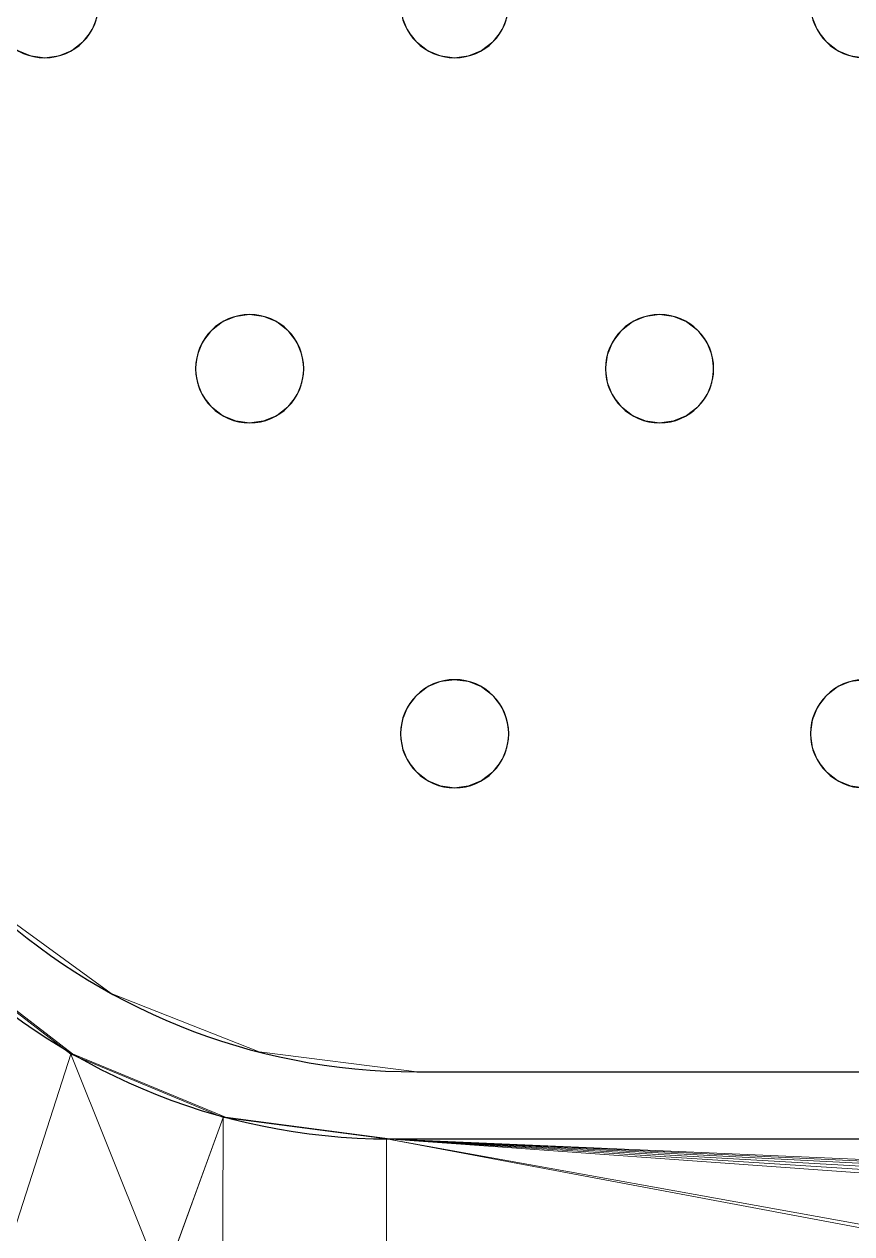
# Model space of a CAD drawing. Header units: millimetres. Extents: x -1 to 1601, y -701 to 1.
# Drawn here: x 95.7 to 156.9, y -405 to -315.5 of the extents above; entities that cross this region are included whole.
import ezdxf

# ---------------------------------------------------------------- set-up
doc = ezdxf.new("R2010")
doc.units = ezdxf.units.MM
doc.layers.add('IQ_200_3D', color=1, linetype='Continuous')
doc.layers.add('IQ_204_2D', color=7, linetype='Continuous')

msp = doc.modelspace()

# ---------------------------------------------------------------- linework, layer by layer
at = {"layer": 'IQ_200_3D', "lineweight": 18}
for points, invisible_edges in [([(122.762, -397.966, 850), (77.397, -363.156, 850), (75.796, -351, 850), (122.762, -68.034, 850)], 13), ([(75.796, -115, 850), (77.397, -102.844, 850), (122.762, -68.034, 850), (75.796, -351, 850)], 6), ([(75.796, -351, 860), (77.397, -363.156, 860), (122.762, -397.966, 860), (122.762, -68.034, 860)], 14), ([(122.762, -68.034, 860), (110.607, -69.634, 860), (75.796, -115, 860), (75.796, -351, 860)], 10), ([(122.762, -68.034, 850), (1477.238, -68.034, 850), (1477.238, -397.966, 850), (122.762, -397.966, 850)], 10), ([(122.762, -68.034, 860), (122.762, -397.966, 860), (1477.238, -397.966, 860), (1477.238, -68.034, 860)], 5), ([(100.68, -316, 890), (101.079, -315.035, 890), (101.079, -315.035, 888), (100.68, -316, 888)], 10), ([(124.085, -316, 888), (100.68, -316, 888), (101.079, -315.035, 888), (123.685, -315.035, 888)], 5), ([(124.085, -316, 890), (123.685, -315.035, 890), (101.079, -315.035, 890), (100.68, -316, 890)], 10), ([(123.685, -315.035, 890), (124.085, -316, 890), (124.085, -316, 888), (123.685, -315.035, 888)], 10), ([(131.013, -316, 890), (131.413, -315.035, 890), (131.413, -315.035, 888), (131.013, -316, 888)], 10), ([(131.413, -315.035, 888), (154.019, -315.035, 888), (154.418, -316, 888), (131.013, -316, 888)], 5), ([(154.418, -316, 890), (154.019, -315.035, 890), (131.413, -315.035, 890), (131.013, -316, 890)], 10), ([(154.019, -315.035, 890), (154.418, -316, 890), (154.418, -316, 888), (154.019, -315.035, 888)], 10), ([(100.044, -316.828, 890), (100.68, -316, 890), (100.68, -316, 888), (100.044, -316.828, 888)], 10), ([(100.044, -316.828, 888), (100.68, -316, 888), (112.382, -337, 888)], 14), ([(100.044, -316.828, 890), (111.347, -337.136, 890), (112.382, -337, 890), (100.68, -316, 890)], 5), ([(112.382, -337, 888), (100.68, -316, 888), (124.085, -316, 888), (124.721, -316.828, 888)], 11), ([(112.382, -337, 890), (124.721, -316.828, 890), (124.085, -316, 890), (100.68, -316, 890)], 13), ([(124.085, -316, 890), (124.721, -316.828, 890), (124.721, -316.828, 888), (124.085, -316, 888)], 10), ([(130.378, -316.828, 890), (131.013, -316, 890), (131.013, -316, 888), (130.378, -316.828, 888)], 10), ([(142.716, -337, 888), (130.378, -316.828, 888), (131.013, -316, 888), (154.418, -316, 888)], 13), ([(130.378, -316.828, 890), (141.68, -337.136, 890), (142.716, -337, 890), (131.013, -316, 890)], 5), ([(142.716, -337, 890), (155.054, -316.828, 890), (154.418, -316, 890), (131.013, -316, 890)], 13), ([(142.716, -337, 888), (154.418, -316, 888), (155.054, -316.828, 888), (143.751, -337.136, 888)], 5), ([(154.418, -316, 890), (155.054, -316.828, 890), (155.054, -316.828, 888), (154.418, -316, 888)], 10), ([(77.849, -349.072, 888), (95.216, -317.464, 888), (96.18, -317.864, 888), (108.519, -339.965, 888)], 13), ([(96.18, -317.864, 890), (95.216, -317.464, 890), (77.849, -349.072, 890), (108.519, -339.965, 890)], 14), ([(95.216, -317.464, 890), (96.18, -317.864, 890), (96.18, -317.864, 888), (95.216, -317.464, 888)], 10), ([(98.251, -317.864, 890), (99.216, -317.464, 890), (99.216, -317.464, 888), (98.251, -317.864, 888)], 10), ([(99.216, -317.464, 888), (111.347, -337.136, 888), (110.382, -337.536, 888), (98.251, -317.864, 888)], 5), ([(110.382, -337.536, 890), (99.216, -317.464, 890), (98.251, -317.864, 890), (109.554, -338.172, 890)], 5), ([(99.216, -317.464, 890), (100.044, -316.828, 890), (100.044, -316.828, 888), (99.216, -317.464, 888)], 10), ([(111.347, -337.136, 888), (99.216, -317.464, 888), (100.044, -316.828, 888), (112.382, -337, 888)], 5), ([(111.347, -337.136, 890), (100.044, -316.828, 890), (99.216, -317.464, 890), (110.382, -337.536, 890)], 5), ([(113.418, -337.136, 888), (112.382, -337, 888), (124.721, -316.828, 888), (125.549, -317.464, 888)], 10), ([(113.418, -337.136, 890), (125.549, -317.464, 890), (124.721, -316.828, 890), (112.382, -337, 890)], 5), ([(125.549, -317.464, 888), (126.514, -317.864, 888), (114.382, -337.536, 888), (113.418, -337.136, 888)], 10), ([(114.382, -337.536, 890), (126.514, -317.864, 890), (125.549, -317.464, 890), (113.418, -337.136, 890)], 5), ([(124.721, -316.828, 890), (125.549, -317.464, 890), (125.549, -317.464, 888), (124.721, -316.828, 888)], 10), ([(125.549, -317.464, 890), (126.514, -317.864, 890), (126.514, -317.864, 888), (125.549, -317.464, 888)], 10), ([(128.584, -317.864, 890), (129.549, -317.464, 890), (129.549, -317.464, 888), (128.584, -317.864, 888)], 10), ([(140.716, -337.536, 888), (128.584, -317.864, 888), (129.549, -317.464, 888), (141.68, -337.136, 888)], 5), ([(140.716, -337.536, 890), (129.549, -317.464, 890), (128.584, -317.864, 890)], 13), ([(129.549, -317.464, 890), (130.378, -316.828, 890), (130.378, -316.828, 888), (129.549, -317.464, 888)], 10), ([(141.68, -337.136, 888), (129.549, -317.464, 888), (130.378, -316.828, 888), (142.716, -337, 888)], 5), ([(129.549, -317.464, 890), (140.716, -337.536, 890), (141.68, -337.136, 890), (130.378, -316.828, 890)], 5), ([(142.716, -337, 890), (143.751, -337.136, 890), (155.054, -316.828, 890)], 14), ([(143.751, -337.136, 888), (155.054, -316.828, 888), (155.882, -317.464, 888), (144.716, -337.536, 888)], 5), ([(155.882, -317.464, 890), (155.054, -316.828, 890), (143.751, -337.136, 890), (144.716, -337.536, 890)], 10), ([(144.716, -337.536, 888), (155.882, -317.464, 888), (156.847, -317.864, 888), (145.544, -338.172, 888)], 5), ([(156.847, -317.864, 890), (155.882, -317.464, 890), (144.716, -337.536, 890), (145.544, -338.172, 890)], 10), ([(155.054, -316.828, 890), (155.882, -317.464, 890), (155.882, -317.464, 888), (155.054, -316.828, 888)], 10), ([(155.882, -317.464, 890), (156.847, -317.864, 890), (156.847, -317.864, 888), (155.882, -317.464, 888)], 10), ([(97.216, -318, 888), (96.18, -317.864, 888), (96.18, -317.864, 890), (97.216, -318, 890)], 10), ([(108.918, -339, 888), (108.519, -339.965, 888), (96.18, -317.864, 888), (97.216, -318, 888)], 10), ([(97.216, -318, 890), (96.18, -317.864, 890), (108.918, -339, 890), (109.554, -338.172, 890)], 10), ([(108.918, -339, 890), (96.18, -317.864, 890), (108.519, -339.965, 890)], 3), ([(98.251, -317.864, 888), (97.216, -318, 888), (97.216, -318, 890), (98.251, -317.864, 890)], 10), ([(109.554, -338.172, 888), (108.918, -339, 888), (97.216, -318, 888), (98.251, -317.864, 888)], 10), ([(97.216, -318, 890), (109.554, -338.172, 890), (98.251, -317.864, 890)], 3), ([(98.251, -317.864, 888), (110.382, -337.536, 888), (109.554, -338.172, 888)], 13), ([(126.514, -317.864, 888), (127.549, -318, 888), (115.211, -338.172, 888), (114.382, -337.536, 888)], 10), ([(115.211, -338.172, 890), (126.514, -317.864, 890), (114.382, -337.536, 890)], 3), ([(127.549, -318, 890), (126.514, -317.864, 890), (115.211, -338.172, 890), (115.847, -339, 890)], 10), ([(127.549, -318, 888), (139.252, -339, 888), (115.847, -339, 888), (115.211, -338.172, 888)], 11), ([(139.252, -339, 890), (139.887, -338.172, 890), (127.549, -318, 890), (115.847, -339, 890)], 14), ([(127.549, -318, 888), (126.514, -317.864, 888), (126.514, -317.864, 890), (127.549, -318, 890)], 10), ([(128.584, -317.864, 888), (127.549, -318, 888), (127.549, -318, 890), (128.584, -317.864, 890)], 10), ([(127.549, -318, 888), (128.584, -317.864, 888), (139.887, -338.172, 888), (139.252, -339, 888)], 10), ([(139.887, -338.172, 890), (140.716, -337.536, 890), (128.584, -317.864, 890), (127.549, -318, 890)], 10), ([(139.887, -338.172, 888), (128.584, -317.864, 888), (140.716, -337.536, 888)], 3), ([(145.544, -338.172, 888), (156.847, -317.864, 888), (157.882, -318, 888), (146.18, -339, 888)], 5), ([(157.882, -318, 890), (156.847, -317.864, 890), (145.544, -338.172, 890), (146.18, -339, 890)], 10), ([(169.585, -339, 888), (169.185, -339.965, 888), (146.18, -339, 888), (157.882, -318, 888)], 14), ([(146.18, -339, 890), (169.185, -339.965, 890), (169.585, -339, 890), (157.882, -318, 890)], 13), ([(157.882, -318, 888), (156.847, -317.864, 888), (156.847, -317.864, 890), (157.882, -318, 890)], 10), ([(111.347, -337.136, 890), (110.382, -337.536, 890), (110.382, -337.536, 888), (111.347, -337.136, 888)], 10), ([(111.347, -337.136, 888), (112.382, -337, 888), (112.382, -337, 890), (111.347, -337.136, 890)], 10), ([(112.382, -337, 888), (113.418, -337.136, 888), (113.418, -337.136, 890), (112.382, -337, 890)], 10), ([(114.382, -337.536, 890), (113.418, -337.136, 890), (113.418, -337.136, 888), (114.382, -337.536, 888)], 10), ([(141.68, -337.136, 890), (140.716, -337.536, 890), (140.716, -337.536, 888), (141.68, -337.136, 888)], 10), ([(141.68, -337.136, 888), (142.716, -337, 888), (142.716, -337, 890), (141.68, -337.136, 890)], 10), ([(142.716, -337, 888), (143.751, -337.136, 888), (143.751, -337.136, 890), (142.716, -337, 890)], 10), ([(144.716, -337.536, 890), (143.751, -337.136, 890), (143.751, -337.136, 888), (144.716, -337.536, 888)], 10), ([(109.554, -338.172, 890), (108.918, -339, 890), (108.918, -339, 888), (109.554, -338.172, 888)], 10), ([(110.382, -337.536, 890), (109.554, -338.172, 890), (109.554, -338.172, 888), (110.382, -337.536, 888)], 10), ([(115.211, -338.172, 890), (114.382, -337.536, 890), (114.382, -337.536, 888), (115.211, -338.172, 888)], 10), ([(115.847, -339, 890), (115.211, -338.172, 890), (115.211, -338.172, 888), (115.847, -339, 888)], 10), ([(139.887, -338.172, 890), (139.252, -339, 890), (139.252, -339, 888), (139.887, -338.172, 888)], 10), ([(140.716, -337.536, 890), (139.887, -338.172, 890), (139.887, -338.172, 888), (140.716, -337.536, 888)], 10), ([(145.544, -338.172, 890), (144.716, -337.536, 890), (144.716, -337.536, 888), (145.544, -338.172, 888)], 10), ([(146.18, -339, 890), (145.544, -338.172, 890), (145.544, -338.172, 888), (146.18, -339, 888)], 10), ([(108.918, -339, 890), (108.519, -339.965, 890), (108.519, -339.965, 888), (108.918, -339, 888)], 10), ([(116.246, -339.965, 890), (115.847, -339, 890), (115.847, -339, 888), (116.246, -339.965, 888)], 10), ([(138.852, -339.965, 888), (116.246, -339.965, 888), (115.847, -339, 888), (139.252, -339, 888)], 5), ([(138.852, -339.965, 890), (139.252, -339, 890), (115.847, -339, 890), (116.246, -339.965, 890)], 10), ([(139.252, -339, 890), (138.852, -339.965, 890), (138.852, -339.965, 888), (139.252, -339, 888)], 10), ([(146.579, -339.965, 890), (146.18, -339, 890), (146.18, -339, 888), (146.579, -339.965, 888)], 10), ([(146.579, -339.965, 888), (146.18, -339, 888), (169.185, -339.965, 888), (169.049, -341, 888)], 10), ([(146.579, -339.965, 890), (169.049, -341, 890), (169.185, -339.965, 890), (146.18, -339, 890)], 5), ([(108.382, -341, 888), (77.849, -349.072, 888), (108.519, -339.965, 888)], 3), ([(108.382, -341, 890), (108.519, -339.965, 890), (77.849, -349.072, 890)], 14), ([(108.519, -339.965, 890), (108.382, -341, 890), (108.382, -341, 888), (108.519, -339.965, 888)], 8), ([(116.382, -341, 890), (116.246, -339.965, 890), (116.246, -339.965, 888), (116.382, -341, 888)], 2), ([(116.246, -339.965, 888), (138.852, -339.965, 888), (138.716, -341, 888), (116.382, -341, 888)], 5), ([(138.716, -341, 890), (138.852, -339.965, 890), (116.246, -339.965, 890), (116.382, -341, 890)], 10), ([(138.852, -339.965, 890), (138.716, -341, 890), (138.716, -341, 888), (138.852, -339.965, 888)], 8), ([(146.716, -341, 890), (146.579, -339.965, 890), (146.579, -339.965, 888), (146.716, -341, 888)], 2), ([(146.716, -341, 888), (146.579, -339.965, 888), (169.049, -341, 888), (169.185, -342.035, 888)], 10), ([(169.049, -341, 890), (146.579, -339.965, 890), (146.716, -341, 890), (169.185, -342.035, 890)], 5), ([(108.382, -341, 888), (108.519, -342.035, 888), (77.849, -349.072, 888)], 14), ([(108.519, -342.035, 890), (108.382, -341, 890), (77.849, -349.072, 890)], 14), ([(108.382, -341, 890), (108.519, -342.035, 890), (108.519, -342.035, 888), (108.382, -341, 888)], 2), ([(116.246, -342.035, 890), (116.382, -341, 890), (116.382, -341, 888), (116.246, -342.035, 888)], 8), ([(138.852, -342.035, 888), (116.246, -342.035, 888), (116.382, -341, 888), (138.716, -341, 888)], 5), ([(138.852, -342.035, 890), (138.716, -341, 890), (116.382, -341, 890), (116.246, -342.035, 890)], 10), ([(138.716, -341, 890), (138.852, -342.035, 890), (138.852, -342.035, 888), (138.716, -341, 888)], 2), ([(146.579, -342.035, 890), (146.716, -341, 890), (146.716, -341, 888), (146.579, -342.035, 888)], 8), ([(146.579, -342.035, 888), (146.716, -341, 888), (169.185, -342.035, 888)], 14), ([(146.579, -342.035, 890), (169.185, -342.035, 890), (146.716, -341, 890)], 3), ([(108.519, -342.035, 888), (108.918, -343, 888), (77.849, -349.072, 888)], 14), ([(108.918, -343, 890), (108.519, -342.035, 890), (77.849, -349.072, 890)], 14), ([(108.519, -342.035, 890), (108.918, -343, 890), (108.918, -343, 888), (108.519, -342.035, 888)], 10), ([(115.847, -343, 890), (116.246, -342.035, 890), (116.246, -342.035, 888), (115.847, -343, 888)], 10), ([(115.847, -343, 888), (116.246, -342.035, 888), (139.252, -343, 888), (127.549, -364, 888)], 14), ([(139.252, -343, 890), (116.246, -342.035, 890), (115.847, -343, 890), (127.549, -364, 890)], 13), ([(138.852, -342.035, 888), (139.252, -343, 888), (116.246, -342.035, 888)], 14), ([(138.852, -342.035, 890), (116.246, -342.035, 890), (139.252, -343, 890)], 3), ([(138.852, -342.035, 890), (139.252, -343, 890), (139.252, -343, 888), (138.852, -342.035, 888)], 10), ([(146.18, -343, 890), (146.579, -342.035, 890), (146.579, -342.035, 888), (146.18, -343, 888)], 10), ([(169.585, -343, 888), (146.18, -343, 888), (146.579, -342.035, 888), (169.185, -342.035, 888)], 5), ([(169.585, -343, 890), (169.185, -342.035, 890), (146.579, -342.035, 890), (146.18, -343, 890)], 10), ([(108.918, -343, 888), (109.554, -343.828, 888), (80.08, -360.62, 888), (77.849, -349.072, 888)], 10), ([(80.08, -360.62, 890), (109.554, -343.828, 890), (108.918, -343, 890), (77.849, -349.072, 890)], 5), ([(108.918, -343, 890), (109.554, -343.828, 890), (109.554, -343.828, 888), (108.918, -343, 888)], 10), ([(115.211, -343.828, 890), (115.847, -343, 890), (115.847, -343, 888), (115.211, -343.828, 888)], 10), ([(115.211, -343.828, 888), (115.847, -343, 888), (127.549, -364, 888), (126.514, -364.136, 888)], 10), ([(115.211, -343.828, 890), (126.514, -364.136, 890), (127.549, -364, 890), (115.847, -343, 890)], 5), ([(127.549, -364, 888), (139.252, -343, 888), (139.887, -343.828, 888)], 13), ([(139.887, -343.828, 890), (139.252, -343, 890), (127.549, -364, 890), (128.584, -364.136, 890)], 10), ([(139.252, -343, 890), (139.887, -343.828, 890), (139.887, -343.828, 888), (139.252, -343, 888)], 10), ([(145.544, -343.828, 890), (146.18, -343, 890), (146.18, -343, 888), (145.544, -343.828, 888)], 10), ([(145.544, -343.828, 888), (146.18, -343, 888), (157.882, -364, 888), (156.847, -364.136, 888)], 10), ([(146.18, -343, 890), (145.544, -343.828, 890), (157.882, -364, 890)], 14), ([(169.585, -343, 888), (170.221, -343.828, 888), (157.882, -364, 888), (146.18, -343, 888)], 14), ([(157.882, -364, 890), (170.221, -343.828, 890), (169.585, -343, 890), (146.18, -343, 890)], 13), ([(85.109, -371.252, 888), (80.08, -360.62, 888), (109.554, -343.828, 888), (110.382, -344.464, 888)], 10), ([(85.109, -371.252, 890), (110.382, -344.464, 890), (109.554, -343.828, 890), (80.08, -360.62, 890)], 5), ([(109.554, -343.828, 890), (110.382, -344.464, 890), (110.382, -344.464, 888), (109.554, -343.828, 888)], 10), ([(114.382, -344.464, 890), (115.211, -343.828, 890), (115.211, -343.828, 888), (114.382, -344.464, 888)], 10), ([(126.514, -364.136, 888), (114.382, -344.464, 888), (115.211, -343.828, 888)], 13), ([(114.382, -344.464, 890), (125.549, -364.536, 890), (126.514, -364.136, 890), (115.211, -343.828, 890)], 5), ([(128.584, -364.136, 888), (127.549, -364, 888), (139.887, -343.828, 888), (140.716, -344.464, 888)], 10), ([(139.887, -343.828, 890), (128.584, -364.136, 890), (140.716, -344.464, 890)], 3), ([(139.887, -343.828, 890), (140.716, -344.464, 890), (140.716, -344.464, 888), (139.887, -343.828, 888)], 10), ([(144.716, -344.464, 890), (145.544, -343.828, 890), (145.544, -343.828, 888), (144.716, -344.464, 888)], 10), ([(144.716, -344.464, 888), (145.544, -343.828, 888), (156.847, -364.136, 888), (155.882, -364.536, 888)], 10), ([(145.544, -343.828, 890), (144.716, -344.464, 890), (156.847, -364.136, 890), (157.882, -364, 890)], 10), ([(85.109, -371.252, 888), (110.382, -344.464, 888), (111.347, -344.864, 888), (92.619, -380.303, 888)], 5), ([(111.347, -344.864, 890), (110.382, -344.464, 890), (85.109, -371.252, 890), (92.619, -380.303, 890)], 10), ([(123.685, -366.965, 888), (92.619, -380.303, 888), (111.347, -344.864, 888), (124.085, -366, 888)], 7), ([(123.685, -366.965, 890), (124.085, -366, 890), (111.347, -344.864, 890), (92.619, -380.303, 890)], 14), ([(110.382, -344.464, 890), (111.347, -344.864, 890), (111.347, -344.864, 888), (110.382, -344.464, 888)], 10), ([(112.382, -345, 888), (111.347, -344.864, 888), (111.347, -344.864, 890), (112.382, -345, 890)], 10), ([(124.085, -366, 888), (111.347, -344.864, 888), (112.382, -345, 888), (124.721, -365.172, 888)], 5), ([(112.382, -345, 890), (111.347, -344.864, 890), (124.085, -366, 890), (124.721, -365.172, 890)], 10), ([(113.418, -344.864, 888), (112.382, -345, 888), (112.382, -345, 890), (113.418, -344.864, 890)], 10), ([(124.721, -365.172, 888), (112.382, -345, 888), (113.418, -344.864, 888), (125.549, -364.536, 888)], 5), ([(113.418, -344.864, 890), (112.382, -345, 890), (124.721, -365.172, 890), (125.549, -364.536, 890)], 10), ([(113.418, -344.864, 890), (114.382, -344.464, 890), (114.382, -344.464, 888), (113.418, -344.864, 888)], 10), ([(125.549, -364.536, 888), (113.418, -344.864, 888), (114.382, -344.464, 888), (126.514, -364.136, 888)], 5), ([(113.418, -344.864, 890), (125.549, -364.536, 890), (114.382, -344.464, 890)], 3), ([(140.716, -344.464, 888), (129.549, -364.536, 888), (128.584, -364.136, 888)], 13), ([(129.549, -364.536, 890), (141.68, -344.864, 890), (140.716, -344.464, 890), (128.584, -364.136, 890)], 5), ([(141.68, -344.864, 888), (130.378, -365.172, 888), (129.549, -364.536, 888), (140.716, -344.464, 888)], 5), ([(130.378, -365.172, 890), (142.716, -345, 890), (141.68, -344.864, 890), (129.549, -364.536, 890)], 5), ([(142.716, -345, 888), (131.013, -366, 888), (130.378, -365.172, 888), (141.68, -344.864, 888)], 5), ([(130.378, -365.172, 890), (131.013, -366, 890), (142.716, -345, 890)], 14), ([(154.418, -366, 888), (131.013, -366, 888), (142.716, -345, 888), (155.054, -365.172, 888)], 7), ([(154.418, -366, 890), (142.716, -345, 890), (131.013, -366, 890), (154.019, -366.965, 890)], 7), ([(140.716, -344.464, 890), (141.68, -344.864, 890), (141.68, -344.864, 888), (140.716, -344.464, 888)], 10), ([(142.716, -345, 888), (141.68, -344.864, 888), (141.68, -344.864, 890), (142.716, -345, 890)], 10), ([(143.751, -344.864, 888), (142.716, -345, 888), (142.716, -345, 890), (143.751, -344.864, 890)], 10), ([(155.054, -365.172, 888), (142.716, -345, 888), (143.751, -344.864, 888)], 13), ([(143.751, -344.864, 890), (142.716, -345, 890), (155.054, -365.172, 890), (155.882, -364.536, 890)], 10), ([(155.054, -365.172, 890), (142.716, -345, 890), (154.418, -366, 890)], 3), ([(143.751, -344.864, 890), (144.716, -344.464, 890), (144.716, -344.464, 888), (143.751, -344.864, 888)], 10), ([(143.751, -344.864, 888), (144.716, -344.464, 888), (155.882, -364.536, 888), (155.054, -365.172, 888)], 10), ([(144.716, -344.464, 890), (143.751, -344.864, 890), (155.882, -364.536, 890), (156.847, -364.136, 890)], 10), ([(122.762, -397.966, 850), (110.607, -396.366, 850), (99.279, -391.674, 850), (77.397, -363.156, 850)], 12), ([(89.552, -384.21, 850), (82.089, -374.483, 850), (77.397, -363.156, 850), (99.279, -391.674, 850)], 4), ([(77.397, -363.156, 860), (82.089, -374.483, 860), (89.552, -384.21, 860), (99.279, -391.674, 860)], 8), ([(99.279, -391.674, 860), (110.607, -396.366, 860), (122.762, -397.966, 860), (77.397, -363.156, 860)], 12), ([(126.514, -364.136, 890), (125.549, -364.536, 890), (125.549, -364.536, 888), (126.514, -364.136, 888)], 10), ([(126.514, -364.136, 888), (127.549, -364, 888), (127.549, -364, 890), (126.514, -364.136, 890)], 10), ([(127.549, -364, 888), (128.584, -364.136, 888), (128.584, -364.136, 890), (127.549, -364, 890)], 10), ([(129.549, -364.536, 890), (128.584, -364.136, 890), (128.584, -364.136, 888), (129.549, -364.536, 888)], 10), ([(156.847, -364.136, 890), (155.882, -364.536, 890), (155.882, -364.536, 888), (156.847, -364.136, 888)], 10), ([(156.847, -364.136, 888), (157.882, -364, 888), (157.882, -364, 890), (156.847, -364.136, 890)], 10), ([(125.549, -364.536, 890), (124.721, -365.172, 890), (124.721, -365.172, 888), (125.549, -364.536, 888)], 10), ([(130.378, -365.172, 890), (129.549, -364.536, 890), (129.549, -364.536, 888), (130.378, -365.172, 888)], 10), ([(155.882, -364.536, 890), (155.054, -365.172, 890), (155.054, -365.172, 888), (155.882, -364.536, 888)], 10), ([(124.721, -365.172, 890), (124.085, -366, 890), (124.085, -366, 888), (124.721, -365.172, 888)], 10), ([(131.013, -366, 890), (130.378, -365.172, 890), (130.378, -365.172, 888), (131.013, -366, 888)], 10), ([(155.054, -365.172, 890), (154.418, -366, 890), (154.418, -366, 888), (155.054, -365.172, 888)], 10), ([(124.085, -366, 890), (123.685, -366.965, 890), (123.685, -366.965, 888), (124.085, -366, 888)], 10), ([(131.413, -366.965, 890), (131.013, -366, 890), (131.013, -366, 888), (131.413, -366.965, 888)], 10), ([(154.019, -366.965, 888), (131.413, -366.965, 888), (131.013, -366, 888), (154.418, -366, 888)], 5), ([(131.413, -366.965, 890), (153.882, -368, 890), (154.019, -366.965, 890), (131.013, -366, 890)], 5), ([(154.418, -366, 890), (154.019, -366.965, 890), (154.019, -366.965, 888), (154.418, -366, 888)], 10), ([(123.549, -368, 888), (92.619, -380.303, 888), (123.685, -366.965, 888)], 3), ([(123.549, -368, 890), (123.685, -366.965, 890), (92.619, -380.303, 890)], 14), ([(123.685, -366.965, 890), (123.549, -368, 890), (123.549, -368, 888), (123.685, -366.965, 888)], 8), ([(131.549, -368, 890), (131.413, -366.965, 890), (131.413, -366.965, 888), (131.549, -368, 888)], 2), ([(153.882, -368, 888), (131.549, -368, 888), (131.413, -366.965, 888), (154.019, -366.965, 888)], 5), ([(131.549, -368, 890), (154.019, -369.035, 890), (153.882, -368, 890), (131.413, -366.965, 890)], 5), ([(154.019, -366.965, 890), (153.882, -368, 890), (153.882, -368, 888), (154.019, -366.965, 888)], 8), ([(92.619, -380.303, 888), (123.549, -368, 888), (123.685, -369.035, 888), (102.142, -387.206, 888)], 5), ([(123.685, -369.035, 890), (123.549, -368, 890), (92.619, -380.303, 890), (102.142, -387.206, 890)], 10), ([(123.549, -368, 890), (123.685, -369.035, 890), (123.685, -369.035, 888), (123.549, -368, 888)], 2), ([(131.413, -369.035, 890), (131.549, -368, 890), (131.549, -368, 888), (131.413, -369.035, 888)], 8), ([(154.019, -369.035, 888), (131.413, -369.035, 888), (131.549, -368, 888), (153.882, -368, 888)], 5), ([(131.413, -369.035, 890), (154.418, -370, 890), (154.019, -369.035, 890), (131.549, -368, 890)], 5), ([(153.882, -368, 890), (154.019, -369.035, 890), (154.019, -369.035, 888), (153.882, -368, 888)], 2), ([(124.085, -370, 888), (102.142, -387.206, 888), (123.685, -369.035, 888)], 3), ([(124.085, -370, 890), (123.685, -369.035, 890), (102.142, -387.206, 890), (113.08, -391.529, 890)], 10), ([(123.685, -369.035, 890), (124.085, -370, 890), (124.085, -370, 888), (123.685, -369.035, 888)], 10), ([(131.013, -370, 890), (131.413, -369.035, 890), (131.413, -369.035, 888), (131.013, -370, 888)], 10), ([(154.418, -370, 888), (131.013, -370, 888), (131.413, -369.035, 888), (154.019, -369.035, 888)], 5), ([(131.013, -370, 890), (154.418, -370, 890), (131.413, -369.035, 890)], 3), ([(154.019, -369.035, 890), (154.418, -370, 890), (154.418, -370, 888), (154.019, -369.035, 888)], 10), ([(124.085, -370, 888), (124.721, -370.828, 888), (113.08, -391.529, 888), (102.142, -387.206, 888)], 10), ([(124.721, -370.828, 890), (124.085, -370, 890), (113.08, -391.529, 890)], 14), ([(124.085, -370, 890), (124.721, -370.828, 890), (124.721, -370.828, 888), (124.085, -370, 888)], 10), ([(155.054, -370.828, 888), (124.749, -393, 888), (130.378, -370.828, 888), (131.013, -370, 888)], 11), ([(130.378, -370.828, 890), (131.013, -370, 890), (131.013, -370, 888), (130.378, -370.828, 888)], 10), ([(155.054, -370.828, 890), (154.418, -370, 890), (131.013, -370, 890), (130.378, -370.828, 890)], 10), ([(154.418, -370, 888), (155.054, -370.828, 888), (131.013, -370, 888)], 14), ([(154.418, -370, 890), (155.054, -370.828, 890), (155.054, -370.828, 888), (154.418, -370, 888)], 10), ([(113.08, -391.529, 888), (124.721, -370.828, 888), (125.549, -371.464, 888)], 13), ([(125.549, -371.464, 890), (124.721, -370.828, 890), (113.08, -391.529, 890)], 14), ([(124.721, -370.828, 890), (125.549, -371.464, 890), (125.549, -371.464, 888), (124.721, -370.828, 888)], 10), ([(124.749, -393, 888), (129.549, -371.464, 888), (130.378, -370.828, 888)], 13), ([(155.054, -370.828, 888), (155.882, -371.464, 888), (124.749, -393, 888)], 14), ([(155.882, -371.464, 890), (155.054, -370.828, 890), (124.749, -393, 890)], 14), ([(130.378, -370.828, 890), (129.549, -371.464, 890), (124.749, -393, 890), (155.054, -370.828, 890)], 14), ([(129.549, -371.464, 890), (130.378, -370.828, 890), (130.378, -370.828, 888), (129.549, -371.464, 888)], 10), ([(155.054, -370.828, 890), (155.882, -371.464, 890), (155.882, -371.464, 888), (155.054, -370.828, 888)], 10), ([(125.549, -371.464, 888), (126.514, -371.864, 888), (124.749, -393, 888), (113.08, -391.529, 888)], 10), ([(124.749, -393, 890), (126.514, -371.864, 890), (125.549, -371.464, 890), (113.08, -391.529, 890)], 5), ([(128.584, -371.864, 888), (129.549, -371.464, 888), (124.749, -393, 888)], 14), ([(155.882, -371.464, 888), (156.847, -371.864, 888), (124.749, -393, 888)], 14), ([(156.847, -371.864, 890), (155.882, -371.464, 890), (124.749, -393, 890)], 14), ([(129.549, -371.464, 890), (128.584, -371.864, 890), (124.749, -393, 890)], 14), ([(124.749, -393, 888), (126.514, -371.864, 888), (127.549, -372, 888)], 13), ([(127.549, -372, 888), (128.584, -371.864, 888), (124.749, -393, 888)], 14), ([(158.918, -371.864, 888), (187.18, -371.864, 888), (124.749, -393, 888), (157.882, -372, 888)], 7), ([(156.847, -371.864, 888), (157.882, -372, 888), (124.749, -393, 888)], 14), ([(187.18, -371.864, 888), (188.216, -372, 888), (124.749, -393, 888)], 14), ([(279.216, -372, 888), (124.749, -393, 888), (248.882, -372, 888), (249.918, -371.864, 888)], 11), ([(218.549, -372, 888), (219.584, -371.864, 888), (248.882, -372, 888), (124.749, -393, 888)], 14), ([(279.216, -372, 888), (280.251, -371.864, 888), (309.549, -372, 888), (124.749, -393, 888)], 14), ([(370.216, -372, 888), (371.251, -371.864, 888), (400.549, -372, 888), (124.749, -393, 888)], 14), ([(400.549, -372, 888), (401.584, -371.864, 888), (430.882, -372, 888), (124.749, -393, 888)], 14), ([(430.882, -372, 888), (431.918, -371.864, 888), (461.216, -372, 888), (124.749, -393, 888)], 14), ([(248.882, -372, 890), (124.749, -393, 890), (279.216, -372, 890), (249.918, -371.864, 890)], 7), ([(248.882, -372, 890), (219.584, -371.864, 890), (218.549, -372, 890), (124.749, -393, 890)], 13), ([(124.749, -393, 890), (188.216, -372, 890), (187.18, -371.864, 890), (158.918, -371.864, 890)], 13), ([(157.882, -372, 890), (156.847, -371.864, 890), (124.749, -393, 890)], 14), ([(158.918, -371.864, 890), (157.882, -372, 890), (124.749, -393, 890)], 14), ([(127.549, -372, 890), (126.514, -371.864, 890), (124.749, -393, 890)], 14), ([(128.584, -371.864, 890), (127.549, -372, 890), (124.749, -393, 890)], 14), ([(188.216, -372, 888), (218.549, -372, 888), (124.749, -393, 888)], 15), ([(124.749, -393, 888), (309.549, -372, 888), (339.882, -372, 888), (370.216, -372, 888)], 15), ([(789.749, -393, 888), (124.749, -393, 888), (461.216, -372, 888), (491.549, -372, 888)], 14), ([(461.216, -372, 890), (124.749, -393, 890), (789.749, -393, 890), (491.549, -372, 890)], 13), ([(124.749, -393, 890), (461.216, -372, 890), (430.882, -372, 890), (400.549, -372, 890)], 15), ([(124.749, -393, 890), (400.549, -372, 890), (370.216, -372, 890), (339.882, -372, 890)], 15), ([(124.749, -393, 890), (339.882, -372, 890), (309.549, -372, 890), (279.216, -372, 890)], 15), ([(218.549, -372, 890), (188.216, -372, 890), (124.749, -393, 890)], 15), ([(125.549, -371.464, 890), (126.514, -371.864, 890), (126.514, -371.864, 888), (125.549, -371.464, 888)], 10), ([(127.549, -372, 888), (126.514, -371.864, 888), (126.514, -371.864, 890), (127.549, -372, 890)], 10), ([(128.584, -371.864, 888), (127.549, -372, 888), (127.549, -372, 890), (128.584, -371.864, 890)], 10), ([(128.584, -371.864, 890), (129.549, -371.464, 890), (129.549, -371.464, 888), (128.584, -371.864, 888)], 10), ([(155.882, -371.464, 890), (156.847, -371.864, 890), (156.847, -371.864, 888), (155.882, -371.464, 888)], 10), ([(157.882, -372, 888), (156.847, -371.864, 888), (156.847, -371.864, 890), (157.882, -372, 890)], 10), ([(92.619, -380.303, 888), (102.142, -387.206, 888), (102.142, -387.206, 890), (92.619, -380.303, 890)], 10), ([(89.552, -384.21, 850), (99.279, -391.674, 850), (99.279, -391.674, 860), (89.552, -384.21, 860)], 10), ([(102.142, -387.206, 888), (113.08, -391.529, 888), (113.08, -391.529, 890), (102.142, -387.206, 890)], 10), ([(110.607, -396.366, 860), (99.279, -391.674, 860), (99.279, -391.674, 850), (110.607, -396.366, 850)], 10), ([(124.749, -393, 890), (113.08, -391.529, 890), (113.08, -391.529, 888), (124.749, -393, 888)], 2), ([(122.762, -397.966, 860), (110.607, -396.366, 860), (110.607, -396.366, 850), (122.762, -397.966, 850)], 2)]:
    msp.add_3dface(points, dxfattribs=dict(at, invisible_edges=invisible_edges))
for points in [[(124.749, -393, 890), (124.749, -393, 888), (789.749, -393, 888), (789.749, -393, 890)], [(1477.238, -397.966, 850), (1477.238, -397.966, 860), (122.762, -397.966, 860), (122.762, -397.966, 850)]]:
    msp.add_3dface(points, dxfattribs=at)
at = {"layer": 'IQ_204_2D'}
for p, q in [((124.749, -393), (789.749, -393)), ((122.762, -397.966), (1477.238, -397.966))]:
    msp.add_line(p, q, dxfattribs=at)
for centre, radius, start, end in [((97.216, -314), 4, 180, 0), ((127.549, -314), 4, 180, 0), ((157.882, -314), 4, 180, 360), ((112.382, -341), 4, 360, 180), ((142.716, -341), 4, 360, 180), ((112.382, -341), 4, 180, 0), ((142.716, -341), 4, 180, 0), ((124.749, -346), 47.001, 183.7478, 270), ((122.762, -351), 46.966, 180, 270), ((127.549, -368), 4, 360, 180), ((157.882, -368), 4, 0, 180), ((127.549, -368), 4, 180, 0), ((157.882, -368), 4, 180, 360)]:
    msp.add_arc(centre, radius, start, end, dxfattribs=at)

# ---------------------------------------------------------------- meshes
at = {"layer": 'IQ_200_3D', "lineweight": 18}
mesh = msp.add_polyface(dxfattribs=at)
corners = [(1600, 0, 850), (1600, -700, 850), (0, -700, 850), (0, 0, 850), (1210.5, -594, 850), (1211.556, -602.023, 850), (1214.653, -609.5, 850), (1219.58, -615.92, 850), (1226, -620.847, 850), (1233.477, -623.944, 850), (1241.5, -625, 850), (1459.5, -625, 850), (1467.523, -623.944, 850), (1475, -620.847, 850), (1481.42, -615.92, 850), (1486.347, -609.5, 850), (1489.444, -602.023, 850), (1490.5, -594, 850), (1490.5, -476, 850), (1489.444, -467.977, 850), (1486.347, -460.5, 850), (1481.42, -454.08, 850), (1475, -449.153, 850), (1467.523, -446.056, 850), (1459.5, -445, 850), (1241.5, -445, 850), (1233.477, -446.056, 850), (1226, -449.153, 850), (1219.58, -454.08, 850), (1214.653, -460.5, 850), (1211.556, -467.977, 850), (1210.5, -476, 850), (1477.5, -68.034, 850), (122.5, -68.034, 850), (110.412, -69.625, 850), (99.148, -74.291, 850), (89.475, -81.713, 850), (82.053, -91.386, 850), (77.388, -102.65, 850), (75.796, -114.738, 850), (75.796, -351.262, 850), (77.388, -363.35, 850), (82.053, -374.614, 850), (89.475, -384.287, 850), (99.148, -391.709, 850), (110.412, -396.375, 850), (122.5, -397.966, 850), (1477.5, -397.966, 850), (1489.588, -396.375, 850), (1500.852, -391.709, 850), (1510.525, -384.287, 850), (1517.947, -374.614, 850), (1522.612, -363.35, 850), (1524.204, -351.262, 850), (1524.204, -114.738, 850), (1522.612, -102.65, 850), (1517.947, -91.386, 850), (1510.525, -81.713, 850), (1500.852, -74.291, 850), (1489.588, -69.625, 850)]
mesh.append_faces([[corners[k] for k in face] for face in [(37, 3, 36), (35, 3, 34), (4, 46, 31), (31, 46, 30), (55, 0, 54), (16, 1, 15), (14, 1, 13), (21, 49, 20), (11, 1, 10)]], dxfattribs={"vtx0": -1, "vtx1": -1})
mesh.append_faces([[corners[k] for k in face] for face in [(3, 37, 38), (3, 38, 39), (3, 39, 40, 2), (2, 40, 41), (46, 4, 5), (2, 6, 7), (46, 29, 30), (46, 28, 29), (26, 46, 47, 25), (46, 26, 27), (0, 59, 32, 3), (20, 49, 50, 19), (47, 24, 25), (0, 55, 56), (1, 52, 53), (19, 50, 51, 18), (1, 16, 17)]], dxfattribs={"vtx0": -1, "vtx2": -1})
mesh.append_faces([[corners[k] for k in face] for face in [(2, 45, 46, 5), (1, 17, 18, 51)]], dxfattribs={"vtx0": -1, "vtx2": -1, "vtx3": -1})
mesh.append_faces([[corners[k] for k in face] for face in [(41, 42, 2), (35, 36, 3), (33, 34, 3, 32), (43, 44, 2), (44, 45, 2), (42, 43, 2), (5, 6, 2), (27, 28, 46), (7, 8, 2), (8, 9, 2), (58, 59, 0), (56, 57, 0), (57, 58, 0), (51, 52, 1), (23, 24, 47), (11, 12, 1), (12, 13, 1), (14, 15, 1)]], dxfattribs={"vtx1": -1, "vtx2": -1})
mesh.append_faces([[corners[k] for k in face] for face in [(1, 2, 9, 10), (47, 48, 22, 23), (48, 49, 21, 22), (53, 54, 0, 1)]], dxfattribs={"vtx1": -1, "vtx3": -1})
mesh = msp.add_polyface(dxfattribs=at)
corners = [(1600, -700, 900), (1600, -23, 900), (0, -23, 900), (0, -700, 900), (90, -35.113, 900), (1510, -35.113, 900), (1529.382, -37.665, 900), (1547.443, -45.146, 900), (1562.953, -57.047, 900), (1574.854, -72.557, 900), (1582.335, -90.618, 900), (1584.887, -110, 900), (1584.887, -610, 900), (1582.335, -629.382, 900), (1574.854, -647.443, 900), (1562.953, -662.953, 900), (1547.443, -674.854, 900), (1529.382, -682.335, 900), (1510, -684.887, 900), (90, -684.887, 900), (70.618, -682.335, 900), (52.557, -674.854, 900), (37.047, -662.953, 900), (25.146, -647.443, 900), (17.665, -629.382, 900), (15.113, -610, 900), (15.113, -110, 900), (17.665, -90.618, 900), (25.146, -72.557, 900), (37.047, -57.047, 900), (52.557, -45.146, 900), (70.618, -37.665, 900)]
mesh.append_faces([[corners[k] for k in face] for face in [(9, 1, 8), (14, 0, 13), (31, 2, 30), (28, 2, 27), (21, 3, 20), (23, 3, 22)]], dxfattribs={"vtx0": -1, "vtx1": -1})
mesh.append_faces([[corners[k] for k in face] for face in [(1, 9, 10), (1, 11, 12, 0), (0, 14, 15), (0, 18, 19), (2, 28, 29), (3, 23, 24)]], dxfattribs={"vtx0": -1, "vtx2": -1})
mesh.append_faces([[corners[k] for k in face] for face in [(10, 11, 1), (5, 6, 1), (7, 8, 1), (6, 7, 1), (12, 13, 0), (15, 16, 0), (17, 18, 0), (16, 17, 0), (31, 4, 2), (29, 30, 2), (26, 27, 2), (21, 22, 3), (24, 25, 3)]], dxfattribs={"vtx1": -1, "vtx2": -1})
mesh.append_faces([[corners[k] for k in face] for face in [(4, 5, 1, 2), (25, 26, 2, 3), (19, 20, 3, 0)]], dxfattribs={"vtx1": -1, "vtx3": -1})
mesh = msp.add_polyface(dxfattribs=at)
corners = [(1510, -48.392, 890), (90, -48.392, 890), (66.424, -53.082, 890), (46.437, -66.437, 890), (33.082, -86.424, 890), (28.392, -110, 890), (28.392, -610, 890), (33.082, -633.576, 890), (46.437, -653.563, 890), (66.424, -666.918, 890), (90, -671.608, 890), (1510, -671.608, 890), (1533.576, -666.918, 890), (1553.563, -653.563, 890), (1566.918, -633.576, 890), (1571.608, -610, 890), (1571.608, -110, 890), (1566.918, -86.424, 890), (1553.563, -66.437, 890), (1533.576, -53.082, 890), (122.5, -418.034, 890), (1477.5, -418.034, 890), (1489.656, -419.634, 890), (1500.983, -424.326, 890), (1510.71, -431.79, 890), (1518.174, -441.517, 890), (1522.866, -452.844, 890), (1524.466, -465, 890), (1524.466, -605, 890), (1522.866, -617.156, 890), (1518.174, -628.483, 890), (1510.71, -638.21, 890), (1500.983, -645.674, 890), (1489.656, -650.366, 890), (1477.5, -651.966, 890), (122.5, -651.966, 890), (110.344, -650.366, 890), (99.017, -645.674, 890), (89.29, -638.21, 890), (81.826, -628.483, 890), (77.134, -617.156, 890), (75.534, -605, 890), (75.534, -465, 890), (77.134, -452.844, 890), (81.826, -441.517, 890), (89.29, -431.79, 890), (99.017, -424.326, 890), (110.344, -419.634, 890), (122.5, -68.034, 890), (1477.5, -68.034, 890), (1489.588, -69.625, 890), (1500.852, -74.291, 890), (1510.525, -81.713, 890), (1517.947, -91.386, 890), (1522.612, -102.65, 890), (1524.204, -114.738, 890), (1524.204, -351.262, 890), (1522.612, -363.35, 890), (1517.947, -374.614, 890), (1510.525, -384.287, 890), (1500.852, -391.709, 890), (1489.588, -396.375, 890), (1477.5, -397.966, 890), (122.5, -397.966, 890), (110.412, -396.375, 890), (99.148, -391.709, 890), (89.475, -384.287, 890), (82.053, -374.614, 890), (77.388, -363.35, 890), (75.796, -351.262, 890), (75.796, -114.738, 890), (77.388, -102.65, 890), (82.053, -91.386, 890), (89.475, -81.713, 890), (99.148, -74.291, 890), (110.412, -69.625, 890)]
mesh.append_faces([[corners[k] for k in face] for face in [(65, 47, 64), (75, 1, 74), (71, 5, 70), (73, 2, 72)]], dxfattribs={"vtx0": -1, "vtx1": -1})
mesh.append_faces([[corners[k] for k in face] for face in [(15, 28, 29, 14), (11, 32, 33), (16, 55, 56, 15), (54, 17, 18, 53), (53, 18, 19, 52), (52, 19, 0, 51), (0, 50, 51), (10, 37, 38, 9), (64, 47, 20, 63), (8, 39, 40, 7), (39, 8, 9, 38), (69, 42, 43), (1, 75, 48, 0), (3, 71, 72, 2)]], dxfattribs={"vtx0": -1, "vtx2": -1})
mesh.append_faces([[corners[k] for k in face] for face in [(6, 41, 42, 69)]], dxfattribs={"vtx0": -1, "vtx2": -1, "vtx3": -1})
mesh.append_faces([[corners[k] for k in face] for face in [(11, 33, 34, 35), (71, 3, 4, 5)]], dxfattribs={"vtx0": -1, "vtx3": -1})
mesh.append_faces([[corners[k] for k in face] for face in [(49, 50, 0, 48), (36, 37, 10)]], dxfattribs={"vtx1": -1, "vtx2": -1})
mesh.append_faces([[corners[k] for k in face] for face in [(27, 28, 15, 56)]], dxfattribs={"vtx1": -1, "vtx2": -1, "vtx3": -1})
mesh.append_faces([[corners[k] for k in face] for face in [(13, 14, 29, 30), (12, 13, 30, 31), (26, 27, 56, 57), (31, 32, 11, 12), (24, 25, 58, 59), (21, 22, 61, 62), (22, 23, 60, 61), (23, 24, 59, 60), (25, 26, 57, 58), (54, 55, 16, 17), (20, 21, 62, 63), (35, 36, 10, 11), (45, 46, 66, 67), (46, 47, 65, 66), (6, 7, 40, 41), (43, 44, 68, 69), (44, 45, 67, 68), (73, 74, 1, 2), (69, 70, 5, 6)]], dxfattribs={"vtx1": -1, "vtx3": -1})
mesh = msp.add_polyface(dxfattribs=at)
corners = [(75.796, -351.262, 850), (75.796, -351.262, 890), (77.388, -363.35, 890), (82.053, -374.614, 890), (89.475, -384.287, 890), (99.148, -391.709, 890), (110.412, -396.375, 890), (122.5, -397.966, 890), (122.5, -397.966, 850), (110.412, -396.375, 850), (99.148, -391.709, 850), (89.475, -384.287, 850), (82.053, -374.614, 850), (77.388, -363.35, 850)]
mesh.append_faces([[corners[k] for k in face] for face in [(12, 13, 2, 3), (3, 4, 11, 12), (9, 10, 5, 6), (4, 5, 10, 11)]], dxfattribs={"vtx1": -1, "vtx3": -1})
mesh.append_faces([[corners[k] for k in face] for face in [(7, 8, 9, 6)]], dxfattribs={"vtx2": -1})
mesh.append_faces([[corners[k] for k in face] for face in [(13, 0, 1, 2)]], dxfattribs={"vtx3": -1})
mesh = msp.add_polyface(dxfattribs=at)
corners = [(122.5, -397.966, 890), (1477.5, -397.966, 890), (1477.5, -397.966, 850), (122.5, -397.966, 850)]
mesh.append_faces([[corners[k] for k in face] for face in [(0, 1, 2, 3)]])

doc.saveas('drawing.dxf')
